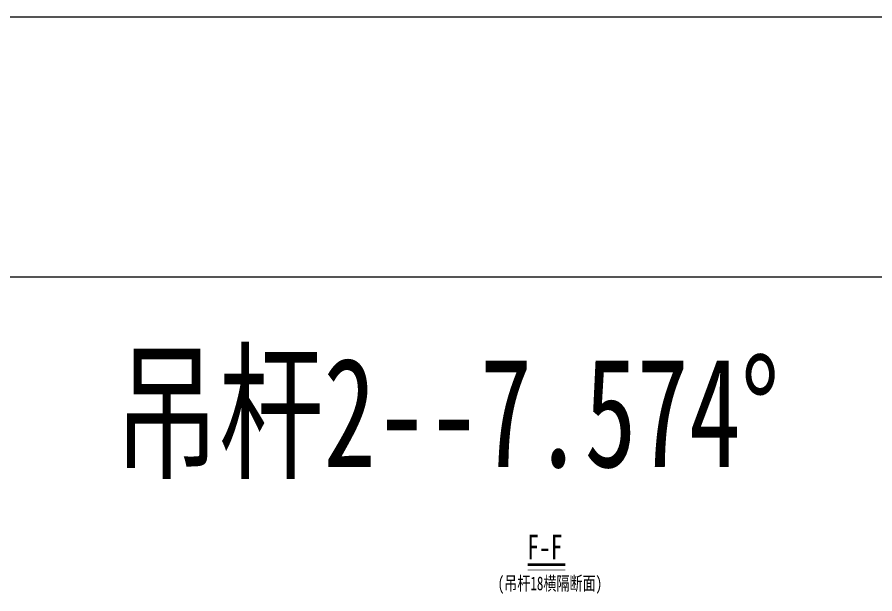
# Model space of a CAD drawing. Header units: millimetres. Extents: x -411717 to -116098, y 0 to 693159.
# Drawn here: x -165894 to -160673, y 314947 to 318458 of the extents above; entities that cross this region are included whole.
import ezdxf
from ezdxf.enums import TextEntityAlignment as Align

# ---------------------------------------------------------------- set-up
doc = ezdxf.new("R2010")
doc.units = ezdxf.units.MM
doc.header["$LTSCALE"] = 2
doc.layers.get('Defpoints').update_dxf_attribs({"color": 8, "lineweight": 9})
for name, color, linetype, lineweight in [('加粗线', 6, 'Continuous', 25), ('标注', 4, 'Continuous', 13), ('细实线', 4, 'Continuous', 15), ('细线', 4, 'Continuous', 15)]:
    doc.layers.add(name, color=color, linetype=linetype, lineweight=lineweight)
doc.styles.add('111', font='仿宋_GB2312.ttf', dxfattribs={"width": 0.7})
doc.styles.get("Standard").update_dxf_attribs({"font": '仿宋_GB2312.ttf'})

msp = doc.modelspace()

# ---------------------------------------------------------------- linework, layer by layer
at = {"layer": '加粗线', "ltscale": 100, "const_width": 16.7}
msp.add_lwpolyline([(-162787.2, 315125.4), (-162557.2, 315125.4)], dxfattribs=at)
at = {"layer": '标注'}
for p, q in [((-141948.3, 318457.8), (-216405.5, 318457.8)), ((-141948.3, 316874.6), (-216405.5, 316874.6))]:
    msp.add_line(p, q, dxfattribs=at)
at = {"layer": '细线', "ltscale": 100, "const_width": 5}
msp.add_lwpolyline([(-162787.2, 315092.1), (-162557.2, 315092.1)], dxfattribs=at)

# ---------------------------------------------------------------- texts
at = {"width": 0.7}
msp.add_text('F-F', height=150, dxfattribs=at).set_placement((-162789, 315157.5))
at = {"layer": 'Defpoints', "style": '111', "width": 0.7}
msp.add_text('吊杆2--7.574%%D  ', height=666.667, dxfattribs=at).set_placement((-162960.2, 316064.4), align=Align.MIDDLE)
at = {"layer": '细实线', "width": 0.7}
msp.add_text('(吊杆18横隔断面)', height=83.33, dxfattribs=at).set_placement((-162969, 314969.7))

doc.saveas('drawing.dxf')
